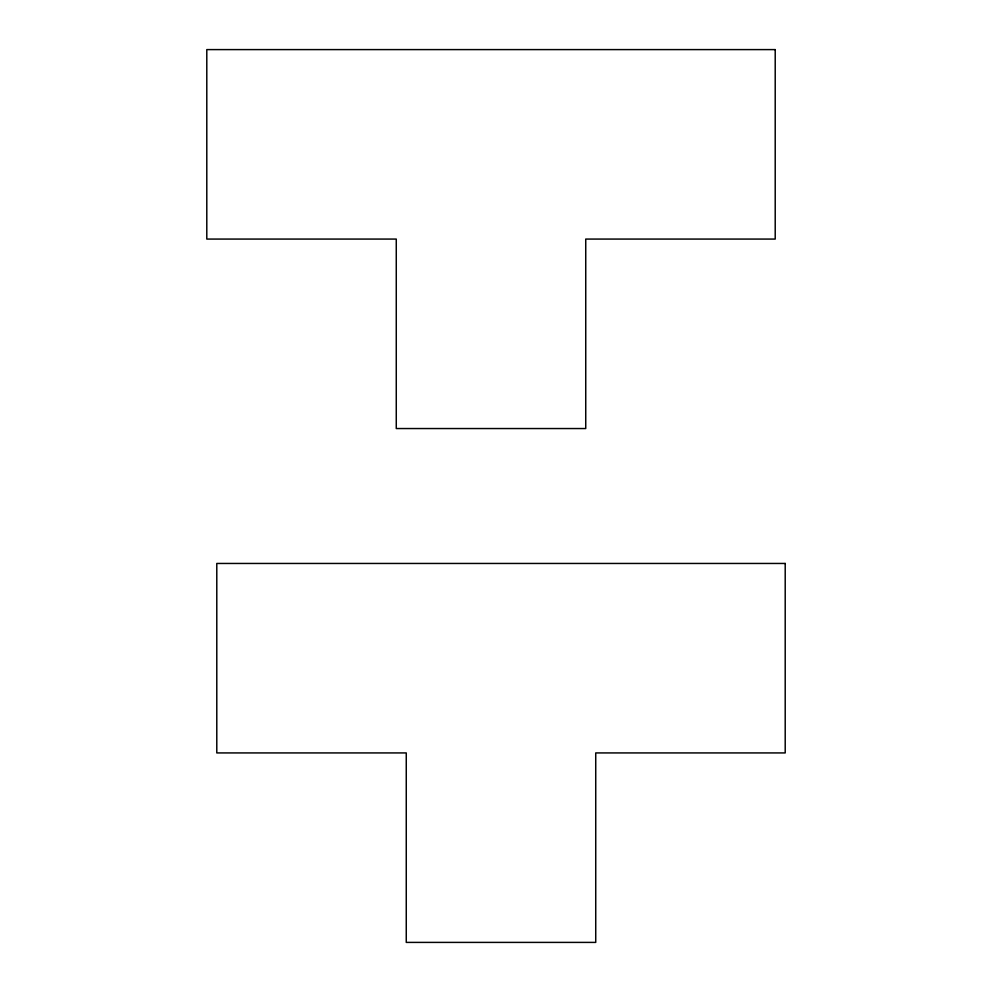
<?xml version="1.0" encoding="UTF-8"?>
<svg xmlns="http://www.w3.org/2000/svg" width="992" height="992" viewBox="0 0 992 992"><rect width="100%" height="100%" fill="white"/><g stroke="black" fill="none" stroke-linecap="round" stroke-linejoin="round"><path stroke-width="1.49" d="M775.211 49.6L206.795 49.6L206.795 239.072L396.267 239.072L396.267 428.544L585.739 428.544L585.739 239.072L775.211 239.072L775.211 49.6M785.205 563.456L216.789 563.456L216.789 752.928L406.261 752.928L406.261 942.4L595.733 942.4L595.733 752.928L785.205 752.928L785.205 563.456"/></g></svg>
